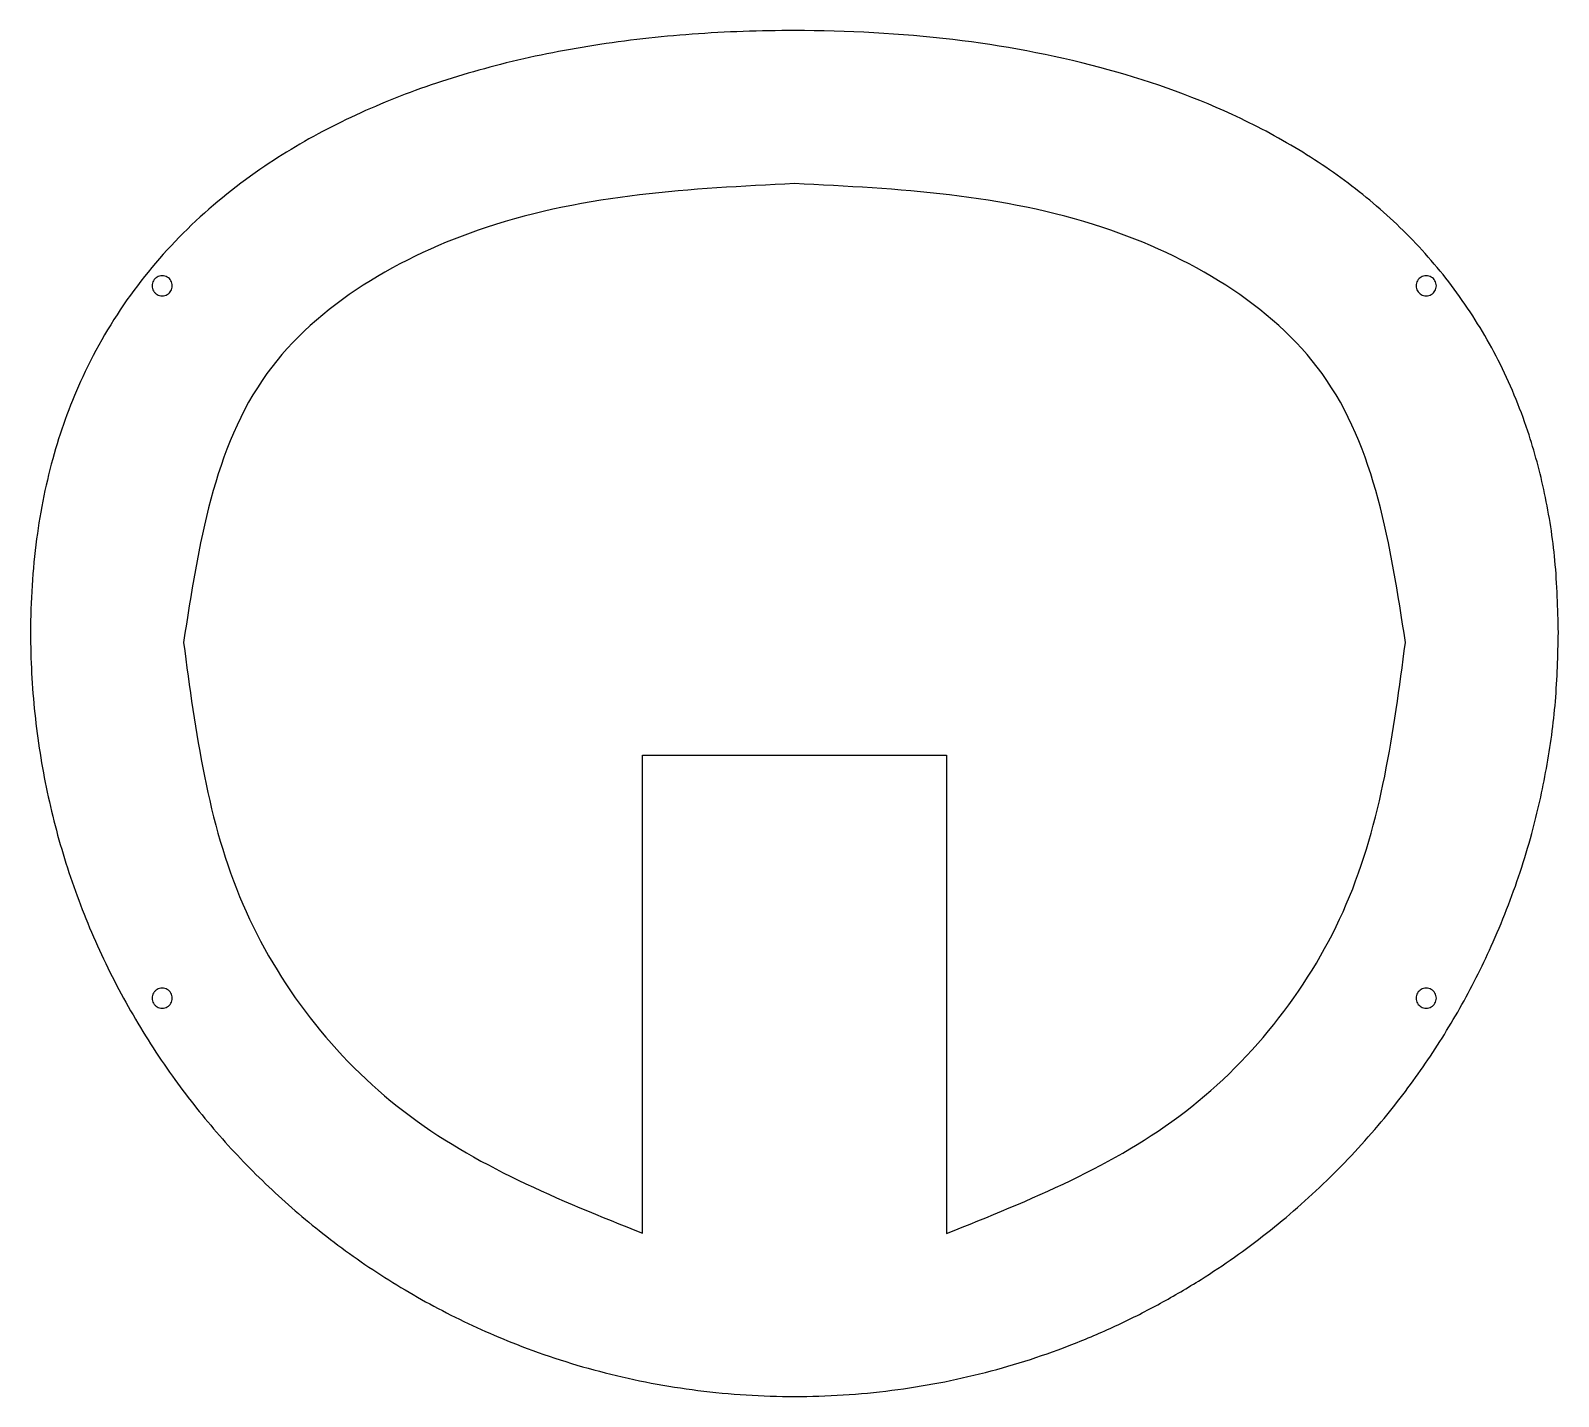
# Model space of a CAD drawing. Extents: x 0 to 200, y 1 to 180.
import ezdxf

# ---------------------------------------------------------------- set-up
doc = ezdxf.new("R2010")
doc.units = 0
doc.layers.add('Capa_1', color=7, linetype='CONTINUOUS')

msp = doc.modelspace()

# ---------------------------------------------------------------- linework, layer by layer
at = {"layer": 'Capa_1', "color": 7}
for p, q in [((99.999823, 160.000001), (99.999823, 160.000001)), ((16.024134, 146.630201), (16.024134, 146.630201)), ((181.250496, 146.630201), (181.250496, 146.630201)), ((199.858717, 101.28644), (199.858717, 101.28644)), ((80.141188, 22.752868), (80.141188, 85.276116)), ((80.141188, 85.276116), (119.859007, 85.276116)), ((119.859007, 85.276116), (119.859007, 22.713732)), ((16.024134, 53.496876), (16.024134, 53.496876)), ((181.250496, 53.496876), (181.250496, 53.496876))]:
    msp.add_line(p, q, dxfattribs=at)
for points, knots in [([(199.858717, 101.28644), (199.782335, 98.286146), (199.630878, 92.336803), (198.410489, 83.549283), (196.748159, 76.118092), (194.903371, 69.986404), (193.136086, 65.065827), (190.617441, 59.066167), (187.094081, 52.119324), (182.277525, 44.443201), (176.511317, 36.867331), (169.71144, 29.533565), (161.815657, 22.622649), (154.414705, 17.400717), (147.848067, 13.543371), (142.327895, 10.745022), (134.77854, 7.492219), (124.947065, 4.30304), (112.653988, 1.953949), (100.031508, 1.163391), (87.439959, 1.946076), (75.234272, 4.260599), (64.247069, 7.796032), (54.470853, 12.199431), (45.838658, 17.181539), (37.929871, 22.860481), (30.759765, 29.130701), (24.332909, 35.899173), (18.394273, 43.44638), (13.057623, 51.780828), (8.454606, 60.895389), (4.799874, 70.470932), (2.136573, 80.441713), (0.505565, 90.746857), (-0.072077, 101.844238), (0.61565, 113.276689), (2.903941, 124.544798), (6.884491, 135.367867), (12.835144, 145.585469), (20.962587, 154.875126), (30.205292, 162.242716), (40.139663, 167.99056), (50.501461, 172.400276), (61.783953, 175.822578), (73.901118, 178.254879), (86.757382, 179.697341), (102.442797, 180.237995), (120.3531, 179.285282), (139.646145, 175.761075), (154.771268, 170.492871), (165.949507, 164.604413), (173.900376, 159.124547), (181.007083, 152.713659), (187.164816, 145.326019), (192.253633, 136.925682), (195.873904, 128.210319), (198.228735, 119.382284), (199.612637, 110.546196), (199.775044, 104.434977), (199.858717, 101.28644)], [0, 0, 0, 0, 8.997777, 17.841875, 26.563427, 31.817813, 37.042102, 42.241025, 51.330662, 60.374936, 69.390753, 79.855155, 90.322477, 100.81451, 106.97473, 113.157278, 119.36845, 131.622515, 144.078696, 156.818457, 169.463038, 181.827661, 193.992147, 203.999461, 213.941629, 223.842564, 233.16103, 242.476192, 251.803105, 261.930786, 272.114522, 282.382655, 292.623392, 303.020937, 313.624529, 325.904877, 337.280141, 347.994307, 360.365605, 372.527967, 384.812633, 395.652591, 406.868223, 418.520961, 430.96319, 443.893115, 457.287163, 478.013755, 497.571464, 515.945552, 525.800527, 535.399775, 544.838808, 554.426395, 564.147103, 574.193402, 582.626112, 591.50973, 600.950634, 600.950634, 600.950634, 600.950634]), ([(99.999823, 160.000001), (86.454473, 159.313065), (61.45612, 158.045305), (25.884706, 137.413429), (22.097713, 112.7464), (20.140855, 100.000177)], [0, 0, 0, 0, 40.715063, 75.140881, 111.950401, 111.950401, 111.950401, 111.950401]), ([(179.858789, 100.000177), (177.901931, 112.7464), (174.114938, 137.413429), (138.543525, 158.045305), (113.545172, 159.313065), (99.999823, 160.000001)], [0, 0, 0, 0, 36.80952, 71.235337, 111.950399, 111.950399, 111.950399, 111.950399]), ([(16.024134, 146.630201), (16.032958, 146.746028), (16.050532, 146.976723), (16.189409, 147.299573), (16.400715, 147.576941), (16.678412, 147.789654), (17.001355, 147.923262), (17.462462, 147.984861), (18.041409, 147.829593), (18.546781, 147.323226), (18.734581, 146.630201), (18.546781, 145.937176), (18.041409, 145.430809), (17.462462, 145.275541), (17.001355, 145.33714), (16.678412, 145.470748), (16.400715, 145.683461), (16.189409, 145.960829), (16.050532, 146.283679), (16.032958, 146.514374), (16.024134, 146.630201)], [0, 0, 0, 0, 0.346488, 0.690109, 1.036597, 1.383086, 1.726706, 2.073195, 2.765256, 3.436792, 4.128854, 4.820915, 5.492451, 6.184513, 6.531001, 6.874622, 7.22111, 7.567598, 7.911219, 8.257707, 8.257707, 8.257707, 8.257707]), ([(181.250496, 146.630201), (181.286875, 146.863532), (181.358555, 147.323273), (181.885506, 147.82941), (182.572892, 148.016949), (183.267495, 147.82941), (183.773224, 147.323273), (183.960902, 146.630201), (183.773224, 145.937129), (183.267495, 145.430992), (182.572892, 145.243453), (181.885506, 145.430992), (181.358555, 145.937129), (181.286875, 146.39687), (181.250496, 146.630201)], [0, 0, 0, 0, 0.692062, 1.363598, 2.05566, 2.747722, 3.419258, 4.11132, 4.803382, 5.474917, 6.166979, 6.859041, 7.530577, 8.222639, 8.222639, 8.222639, 8.222639]), ([(20.140855, 100.000177), (21.699781, 88.276374), (24.783591, 65.084777), (47.460063, 35.889999), (69.167604, 27.16402), (80.141188, 22.752868)], [0, 0, 0, 0, 35.064804, 69.363906, 104.42871, 104.42871, 104.42871, 104.42871]), ([(119.859007, 22.713732), (130.836474, 27.127149), (152.551539, 35.857546), (175.22985, 65.069756), (178.304488, 88.271273), (179.858789, 100.000177)], [0, 0, 0, 0, 35.077651, 69.388815, 104.466466, 104.466466, 104.466466, 104.466466]), ([(16.024134, 53.496876), (16.032958, 53.612703), (16.050532, 53.843398), (16.189409, 54.166249), (16.400715, 54.443616), (16.678412, 54.656329), (17.001355, 54.789937), (17.462462, 54.851536), (18.041409, 54.696268), (18.546781, 54.189901), (18.734581, 53.496876), (18.546781, 52.803852), (18.041409, 52.297484), (17.462462, 52.142217), (17.001355, 52.203816), (16.678412, 52.337423), (16.400715, 52.550136), (16.189409, 52.827504), (16.050532, 53.150354), (16.032958, 53.381049), (16.024134, 53.496876)], [0, 0, 0, 0, 0.346488, 0.690109, 1.036597, 1.383086, 1.726706, 2.073195, 2.765256, 3.436792, 4.128854, 4.820915, 5.492451, 6.184513, 6.531001, 6.874622, 7.22111, 7.567598, 7.911219, 8.257707, 8.257707, 8.257707, 8.257707]), ([(181.250496, 53.496876), (181.286875, 53.730207), (181.358555, 54.189948), (181.885506, 54.696085), (182.572892, 54.883624), (183.267495, 54.696085), (183.773224, 54.189948), (183.960902, 53.496876), (183.773224, 52.803804), (183.267495, 52.297667), (182.572892, 52.110128), (181.885506, 52.297667), (181.358555, 52.803804), (181.286875, 53.263545), (181.250496, 53.496876)], [0, 0, 0, 0, 0.692062, 1.363598, 2.05566, 2.747722, 3.419258, 4.11132, 4.803382, 5.474917, 6.166979, 6.859041, 7.530577, 8.222639, 8.222639, 8.222639, 8.222639])]:
    msp.add_open_spline(points, degree=3, knots=knots, dxfattribs=at)

doc.saveas('drawing.dxf')
